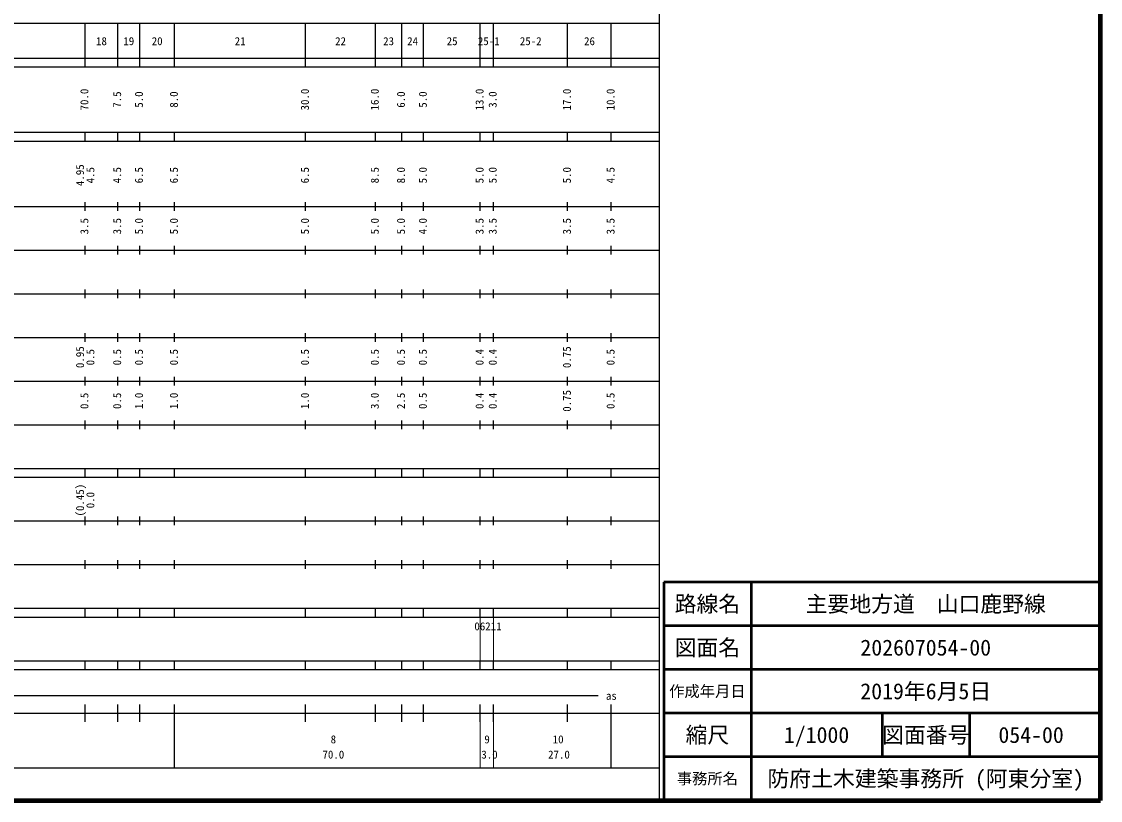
# Model space of a CAD drawing. Units: millimetres on the paper, enlarged 1000 times. Extents: x 40000 to 680000, y 20000 to 380000.
# Drawn here: x 432951 to 680000, y 20000 to 198357 of the extents above; entities that cross this region are included whole.
import ezdxf
from ezdxf.enums import TextEntityAlignment as Align

# ---------------------------------------------------------------- set-up
doc = ezdxf.new("R2010")
doc.units = ezdxf.units.MM
doc.header["$LTSCALE"] = 1000
for name, color, linetype, lineweight in [('M-TTL', 2, 'Continuous', 140), ('M-TTL-BAND', 7, 'Continuous', 25), ('M-TTL-FRAM', 2, 'Continuous', 50), ('M-TTL-LINE', 7, 'Continuous', 50)]:
    doc.layers.add(name, color=color, linetype=linetype, lineweight=lineweight)
doc.layers.add('M-TTL-TXT', color=7, linetype='Continuous')
doc.styles.add('ＭＳ ゴシック', font='')
doc.styles.get('ＭＳ ゴシック').set_extended_font_data('MS Gothic')

msp = doc.modelspace()

# ---------------------------------------------------------------- linework, layer by layer
at = {"layer": 'M-TTL'}
for p, q in [((680000, 20000), (680000, 380000)), ((40000, 20000), (680000, 20000))]:
    msp.add_line(p, q, dxfattribs=at)
at = {"layer": 'M-TTL-BAND'}
for p, q in [((579000, 20000), (579000, 370000)), ((68000, 198000), (579000, 198000)), ((447500, 188000), (447500, 198000)), ((455000, 188000), (455000, 198000)), ((460000, 188000), (460000, 198000)), ((468000, 188000), (468000, 198000)), ((498000, 188000), (498000, 198000)), ((514000, 188000), (514000, 198000)), ((520000, 188000), (520000, 198000)), ((525000, 188000), (525000, 198000)), ((538000, 188000), (538000, 198000)), ((541000, 188000), (541000, 198000)), ((558000, 188000), (558000, 198000)), ((568000, 188000), (568000, 198000)), ((40000, 190000), (579000, 190000)), ((40000, 188000), (579000, 188000)), ((40000, 173000), (579000, 173000)), ((447500, 171000), (447500, 173000)), ((455000, 171000), (455000, 173000)), ((460000, 171000), (460000, 173000)), ((468000, 171000), (468000, 173000)), ((498000, 171000), (498000, 173000)), ((514000, 171000), (514000, 173000)), ((520000, 171000), (520000, 173000)), ((525000, 171000), (525000, 173000)), ((538000, 171000), (538000, 173000)), ((541000, 171000), (541000, 173000)), ((558000, 171000), (558000, 173000)), ((568000, 171000), (568000, 173000)), ((40000, 171000), (579000, 171000)), ((40000, 156000), (579000, 156000)), ((447500, 155000), (447500, 157000)), ((455000, 155000), (455000, 157000)), ((460000, 155000), (460000, 157000)), ((468000, 155000), (468000, 157000)), ((498000, 155000), (498000, 157000)), ((514000, 155000), (514000, 157000)), ((520000, 155000), (520000, 157000)), ((525000, 155000), (525000, 157000)), ((538000, 155000), (538000, 157000)), ((541000, 155000), (541000, 157000)), ((558000, 155000), (558000, 157000)), ((568000, 155000), (568000, 157000)), ((46000, 146000), (579000, 146000)), ((447500, 145000), (447500, 147000)), ((455000, 145000), (455000, 147000)), ((460000, 145000), (460000, 147000)), ((468000, 145000), (468000, 147000)), ((498000, 145000), (498000, 147000)), ((514000, 145000), (514000, 147000)), ((520000, 145000), (520000, 147000)), ((525000, 145000), (525000, 147000)), ((538000, 145000), (538000, 147000)), ((541000, 145000), (541000, 147000)), ((558000, 145000), (558000, 147000)), ((568000, 145000), (568000, 147000)), ((52000, 136000), (579000, 136000)), ((447500, 135000), (447500, 137000)), ((455000, 135000), (455000, 137000)), ((460000, 135000), (460000, 137000)), ((468000, 135000), (468000, 137000)), ((498000, 135000), (498000, 137000)), ((514000, 135000), (514000, 137000)), ((520000, 135000), (520000, 137000)), ((525000, 135000), (525000, 137000)), ((538000, 135000), (538000, 137000)), ((541000, 135000), (541000, 137000)), ((558000, 135000), (558000, 137000)), ((568000, 135000), (568000, 137000)), ((46000, 126000), (579000, 126000)), ((447500, 125000), (447500, 127000)), ((455000, 125000), (455000, 127000)), ((460000, 125000), (460000, 127000)), ((468000, 125000), (468000, 127000)), ((498000, 125000), (498000, 127000)), ((514000, 125000), (514000, 127000)), ((520000, 125000), (520000, 127000)), ((525000, 125000), (525000, 127000)), ((538000, 125000), (538000, 127000)), ((541000, 125000), (541000, 127000)), ((558000, 125000), (558000, 127000)), ((568000, 125000), (568000, 127000)), ((447500, 115000), (447500, 117000)), ((455000, 115000), (455000, 117000)), ((460000, 115000), (460000, 117000)), ((468000, 115000), (468000, 117000)), ((498000, 115000), (498000, 117000)), ((514000, 115000), (514000, 117000)), ((520000, 115000), (520000, 117000)), ((525000, 115000), (525000, 117000)), ((538000, 115000), (538000, 117000)), ((541000, 115000), (541000, 117000)), ((558000, 115000), (558000, 117000)), ((568000, 115000), (568000, 117000)), ((52000, 116000), (579000, 116000)), ((447500, 105000), (447500, 107000)), ((455000, 105000), (455000, 107000)), ((460000, 105000), (460000, 107000)), ((468000, 105000), (468000, 107000)), ((498000, 105000), (498000, 107000)), ((514000, 105000), (514000, 107000)), ((520000, 105000), (520000, 107000)), ((525000, 105000), (525000, 107000)), ((538000, 105000), (538000, 107000)), ((541000, 105000), (541000, 107000)), ((558000, 105000), (558000, 107000)), ((568000, 105000), (568000, 107000)), ((46000, 106000), (579000, 106000)), ((40000, 96000), (579000, 96000)), ((40000, 94000), (579000, 94000)), ((447500, 94000), (447500, 96000)), ((455000, 94000), (455000, 96000)), ((460000, 94000), (460000, 96000)), ((468000, 94000), (468000, 96000)), ((498000, 94000), (498000, 96000)), ((514000, 94000), (514000, 96000)), ((520000, 94000), (520000, 96000)), ((525000, 94000), (525000, 96000)), ((538000, 94000), (538000, 96000)), ((541000, 94000), (541000, 96000)), ((558000, 94000), (558000, 96000)), ((568000, 94000), (568000, 96000)), ((49000, 84000), (579000, 84000)), ((447500, 83000), (447500, 85000)), ((455000, 83000), (455000, 85000)), ((460000, 83000), (460000, 85000)), ((468000, 83000), (468000, 85000)), ((498000, 83000), (498000, 85000)), ((514000, 83000), (514000, 85000)), ((520000, 83000), (520000, 85000)), ((525000, 83000), (525000, 85000)), ((538000, 83000), (538000, 85000)), ((541000, 83000), (541000, 85000)), ((558000, 83000), (558000, 85000)), ((568000, 83000), (568000, 85000)), ((447500, 73000), (447500, 75000)), ((455000, 73000), (455000, 75000)), ((460000, 73000), (460000, 75000)), ((468000, 73000), (468000, 75000)), ((498000, 73000), (498000, 75000)), ((514000, 73000), (514000, 75000)), ((520000, 73000), (520000, 75000)), ((525000, 73000), (525000, 75000)), ((538000, 73000), (538000, 75000)), ((541000, 73000), (541000, 75000)), ((558000, 73000), (558000, 75000)), ((568000, 73000), (568000, 75000)), ((40000, 74000), (579000, 74000)), ((40000, 64000), (579000, 64000)), ((40000, 62000), (579000, 62000)), ((447500, 62000), (447500, 64000)), ((455000, 62000), (455000, 64000)), ((460000, 62000), (460000, 64000)), ((468000, 62000), (468000, 64000)), ((498000, 62000), (498000, 64000)), ((514000, 62000), (514000, 64000)), ((520000, 62000), (520000, 64000)), ((525000, 62000), (525000, 64000)), ((538000, 62000), (538000, 64000)), ((541000, 62000), (541000, 64000)), ((558000, 62000), (558000, 64000)), ((568000, 62000), (568000, 64000)), ((40000, 52000), (579000, 52000)), ((447500, 50000), (447500, 52000)), ((455000, 50000), (455000, 52000)), ((460000, 50000), (460000, 52000)), ((468000, 50000), (468000, 52000)), ((498000, 50000), (498000, 52000)), ((514000, 50000), (514000, 52000)), ((520000, 50000), (520000, 52000)), ((525000, 50000), (525000, 52000)), ((538000, 50000), (538000, 52000)), ((541000, 50000), (541000, 52000)), ((558000, 50000), (558000, 52000)), ((568000, 50000), (568000, 52000)), ((40000, 50000), (579000, 50000)), ((154500, 44000), (565000, 44000)), ((447500, 38000), (447500, 42000)), ((455000, 38000), (455000, 42000)), ((460000, 38000), (460000, 42000)), ((468000, 27500), (468000, 42000)), ((498000, 38000), (498000, 42000)), ((514000, 38000), (514000, 42000)), ((520000, 38000), (520000, 42000)), ((525000, 38000), (525000, 42000)), ((538000, 38000), (538000, 42000)), ((541000, 38000), (541000, 42000)), ((558000, 38000), (558000, 42000)), ((568000, 27500), (568000, 42000)), ((40000, 40000), (579000, 40000)), ((68000, 27500), (579000, 27500))]:
    msp.add_line(p, q, dxfattribs=at)
at = {"layer": 'M-TTL-BAND', "lineweight": 13}
for p, q in [((538000, 52000), (538000, 62000)), ((541000, 62000), (541000, 52000)), ((538000, 38000), (538000, 27500)), ((541000, 38000), (541000, 27500))]:
    msp.add_line(p, q, dxfattribs=at)
at = {"layer": 'M-TTL-FRAM'}
for p, q in [((680000, 70000), (580000, 70000)), ((580000, 70000), (580000, 20000))]:
    msp.add_line(p, q, dxfattribs=at)
at = {"layer": 'M-TTL-LINE'}
for p, q in [((600000, 70000), (600000, 20000)), ((680000, 60000), (580000, 60000)), ((680000, 50000), (580000, 50000)), ((680000, 40000), (580000, 40000)), ((630000, 40000), (630000, 30000)), ((650000, 40000), (650000, 30000)), ((680000, 30000), (580000, 30000))]:
    msp.add_line(p, q, dxfattribs=at)

# ---------------------------------------------------------------- texts
at = {"layer": 'M-TTL-BAND', "style": 'ＭＳ ゴシック'}
for s, p in [('18', (451250, 192405)), ('19', (457500, 192405)), ('20', (464000, 192405)), ('21', (483000, 192405)), ('22', (506000, 192405)), ('23', (517000, 192405)), ('24', (522500, 192405)), ('25', (531544, 192405)), ('25-1', (539934, 192405)), ('25-2', (549550, 192405)), ('26', (563000, 192405)), ('as', (568000, 42500)), ('8', (504348, 32523)), ('9', (539548, 32523)), ('10', (555820, 32523)), ('70.0', (504348, 29033)), ('3.0', (540101, 29033)), ('27.0', (556004, 29033))]:
    msp.add_text(s, height=1833, dxfattribs=at).set_placement(p, align=Align.BOTTOM_CENTER)
for s, p in [('70.0', (448790, 180500)), ('30.0', (499290, 180500)), ('16.0', (515290, 180500)), ('13.0', (539290, 180500)), ('17.0', (559290, 180500)), ('10.0', (569290, 180500)), ('7.5', (456290, 180500)), ('5.0', (461290, 180500)), ('8.0', (469290, 180500)), ('6.0', (521290, 180500)), ('5.0', (526290, 180500)), ('3.0', (542290, 180500)), ('4.95', (447790, 163174)), ('4.5', (450160, 163174)), ('4.5', (456290, 163174)), ('6.5', (461290, 163174)), ('6.5', (469290, 163174)), ('6.5', (499290, 163174)), ('8.5', (515290, 163174)), ('8.0', (521290, 163174)), ('5.0', (526290, 163174)), ('5.0', (539290, 163174)), ('5.0', (542290, 163174)), ('5.0', (559290, 163174)), ('4.5', (569290, 163174)), ('3.5', (448790, 151500)), ('3.5', (456290, 151500)), ('5.0', (461290, 151500)), ('5.0', (469290, 151500)), ('5.0', (499290, 151500)), ('5.0', (515290, 151500)), ('5.0', (521290, 151500)), ('4.0', (526290, 151500)), ('3.5', (539290, 151500)), ('3.5', (542290, 151500)), ('3.5', (559290, 151500)), ('3.5', (569290, 151500)), ('0.95', (447790, 121500)), ('0.75', (559290, 121500)), ('0.5', (450160, 121500)), ('0.5', (456290, 121500)), ('0.5', (461290, 121500)), ('0.5', (469290, 121500)), ('0.5', (499290, 121500)), ('0.5', (515290, 121500)), ('0.5', (521290, 121500)), ('0.5', (526290, 121500)), ('0.4', (539290, 121500)), ('0.4', (542290, 121500)), ('0.5', (569290, 121500)), ('0.75', (559290, 111500)), ('0.5', (448790, 111500)), ('0.5', (456290, 111500)), ('1.0', (461290, 111500)), ('1.0', (469290, 111500)), ('1.0', (499290, 111500)), ('3.0', (515290, 111500)), ('2.5', (521290, 111500)), ('0.5', (526290, 111500)), ('0.4', (539290, 111500)), ('0.4', (542290, 111500)), ('0.5', (569290, 111500)), ('(0.45)', (447790, 88764)), ('0.0', (450160, 88764))]:
    msp.add_text(s, height=1833, rotation=90, dxfattribs=at).set_placement(p, align=Align.BOTTOM_CENTER)
msp.add_text('06211', height=1833, dxfattribs=at).set_placement((536637, 58405), align=Align.BOTTOM_LEFT)
at = {"layer": 'M-TTL-TXT', "style": 'ＭＳ ゴシック'}
for s, height, p in [('路線名', 3666, (590000, 65000)), ('路線名', 3666, (590000, 65000)), ('主要地方道\u3000山口鹿野線', 3666, (640000, 65000)), ('図面名', 3666, (590000, 55000)), ('図面名', 3666, (590000, 55000)), ('202607054-00', 3666, (640000, 55000)), ('2019年6月5日', 3666, (640000, 45000)), ('作成年月日', 2566, (590000, 45000)), ('作成年月日', 2566, (590000, 45000)), ('縮尺', 3666, (590000, 35000)), ('縮尺', 3666, (590000, 35000)), ('1/1000', 3666, (615000, 35000)), ('図面番号', 3666, (640000, 35000)), ('図面番号', 3666, (640000, 35000)), ('054-00', 3666, (664125, 35000)), ('防府土木建築事務所 (阿東分室)', 3666, (640000, 25000)), ('事務所名', 2566, (590000, 25000)), ('事務所名', 2566, (590000, 25000))]:
    msp.add_text(s, height=height, dxfattribs=at).set_placement(p, align=Align.MIDDLE_CENTER)

doc.saveas('drawing.dxf')
